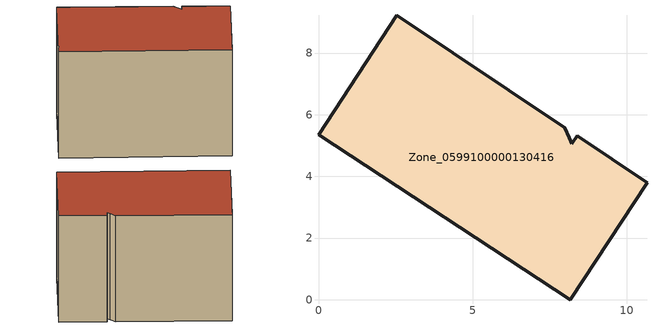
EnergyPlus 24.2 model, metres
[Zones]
Zone_0599100000130416
 floor ground (C_G): 7.99,5.58 8.14,5.25 8.22,5.07 8.39,5.31 10.66,3.8 8.16,0 0,5.36 2.55,9.23 z0
 wall outside (C_F): 8.16,0 10.66,3.8 8.39,5.31 8.22,5.07 8.14,5.25 7.99,5.58 2.55,9.23 0,5.36 8.16,0 z0:7.11
 roof outside (C_R): 8.14,5.25 7.99,5.58 2.55,9.23 0,5.36 8.16,0 10.66,3.8 8.39,5.31 8.22,5.07 z7.11
[BUILDING]
Pand.0599100000130416: North Axis=0; Terrain=City; Loads Convergence Tolerance Value=0.04; Temperature Convergence Tolerance Value=0.4; Solar Distribution=FullExterior; Maximum Number of Warmup Days=25; Minimum Number of Warmup Days=1
[Site:Location]
Rotterdam.The.Hague.AP_ZH_NLD Design_Conditions: Latitude=51.96; Longitude=4.45; Time Zone=1; Elevation=-4.5
[SITE:GROUNDTEMPERATURE:BUILDINGSURFACE]
18, 18, 18, 18, 18, 18, 18, 18, 18, 18, 18, 18
[MATERIAL] Thermal Absorptance=0.9; Solar Absorptance=0.7; Visible Absorptance=0.7
Name | Roughness | Thickness | Conductivity | Density | Specific Heat
G.TC.1946 | MediumSmooth | 0.15 | 1 | 540 | 1210
F.TC.1946 | Rough | 0.3 | 0.857143 | 1920 | 840
R.TC.1946 | MediumRough | 0.2 | 0.909091 | 1500 | 1000
[CONSTRUCTION]
C_G: G.TC.1946
C_F: F.TC.1946
C_R: R.TC.1946
[ZONE]
Zone_0599100000130416: Type=1; Multiplier=1; Ceiling Height=Autocalculate; Volume=Autocalculate; Floor Area=autocalculate; Part of Total Floor Area=Yes
[ZONEINFILTRATION:DESIGNFLOWRATE]
Infil_Zone_0599100000130416: Zone or ZoneList or Space or SpaceList=Zone_0599100000130416; Schedule=AlwaysOn; Design Flow Rate Calculation Method=Flow/Area; Flow Rate per Floor Area=0.003; Constant Term Coefficient=1; Temperature Term Coefficient=0; Velocity Term Coefficient=0; Velocity Squared Term Coefficient=0
[HVACTEMPLATE:ZONE:IDEALLOADSAIRSYSTEM]
Zone_0599100000130416: Maximum Heating Supply Air Temperature=50; Minimum Cooling Supply Air Temperature=13; Maximum Heating Supply Air Humidity Ratio=0.0156; Minimum Cooling Supply Air Humidity Ratio=0.0077; Heating Limit=NoLimit; Cooling Limit=NoLimit; Dehumidification Control Type=ConstantSensibleHeatRatio; Cooling Sensible Heat Ratio=0.7; Dehumidification Setpoint=60; Humidification Control Type=None; Humidification Setpoint=30; Outdoor Air Method=None; Outdoor Air Flow Rate per Person=0.00944; Outdoor Air Flow Rate per Zone Floor Area=0; Outdoor Air Flow Rate per Zone=0; Demand Controlled Ventilation Type=None; Outdoor Air Economizer Type=NoEconomizer; Heat Recovery Type=None; Sensible Heat Recovery Effectiveness=0.7; Latent Heat Recovery Effectiveness=0.65
[ZONECONTROL:THERMOSTAT]
ThermostatControl_Zone_0599100000130416: Zone or ZoneList=Zone_0599100000130416; Control Type Schedule=DualSetpointControlType; Control 1=Thermostat_Zone_0599100000130416; Temperature Difference Between Cutout And Setpoint=0
[THERMOSTATSETPOINT:DUALSETPOINT]
Thermostat_Zone_0599100000130416: Heating Setpoint Temperature Schedule=HeatingSetpoint_Zone_0599100000130416; Cooling Setpoint Temperature Schedule=CoolingSetpoint_Zone_0599100000130416
[SCHEDULE:COMPACT]
HeatingSetpoint_Zone_0599100000130416: Through: 12/31, For: AllDays, Until: 24:00, 21
CoolingSetpoint_Zone_0599100000130416: Through: 12/31, For: AllDays, Until: 24:00, 24
DualSetpointControlType: Through: 12/31, For: AllDays, Until: 24:00, 4
AlwaysOn: Through: 12/31, For: AllDays, Until: 24:00, 1
